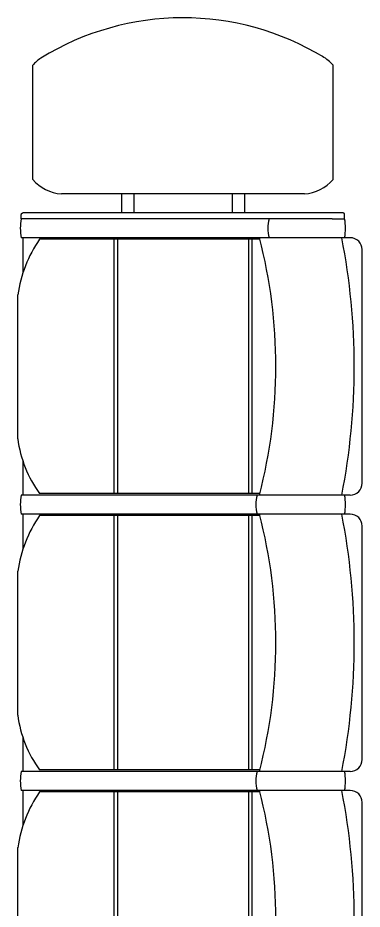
# Model space of a CAD drawing. Header units: millimetres. Extents: x 2198.5 to 2287.8, y 1208.8 to 1298.1.
# Drawn here: x 2281.971 to 2282.694, y 1290.201 to 1292.072 of the extents above; entities that cross this region are included whole.
import ezdxf

# ---------------------------------------------------------------- set-up
doc = ezdxf.new("R2010")
doc.units = ezdxf.units.MM

# ---------------------------------------------------------------- blocks, each defined once
blk = doc.blocks.new('110')
for p, q in [((0.4735, -353.0616), (-0.0165, -353.0616)), ((1.0535, -353.0616), (0.5635, -353.0616)), ((1.6335, -353.0616), (1.1435, -353.0616)), ((-0.0935, -353.1015), (-0.0935, -353.7741)), ((-0.0815, -353.0985), (-0.0905, -353.0985)), ((-0.0815, -353.1245), (-0.0815, -353.0985)), ((-0.0415, -353.0866), (-0.0415, -353.7772)), ((0.4985, -353.0866), (0.4985, -353.7772)), ((0.5385, -353.0866), (0.5385, -353.7772)), ((1.0785, -353.0866), (1.0785, -353.7772)), ((1.1185, -353.0866), (1.1185, -353.7772)), ((-0.1635, -353.1227), (-0.4035, -353.1227)), ((-0.0815, -353.1245), (-0.0815, -353.7742)), ((-0.1335, -353.1827), (-0.1335, -353.693)), ((-0.0384, -353.2757), (-0.0384, -353.7387)), ((0.4955, -353.2757), (0.4955, -353.7387)), ((0.5416, -353.2757), (0.5416, -353.7387)), ((1.0755, -353.2757), (1.0755, -353.7387)), ((1.1216, -353.2757), (1.1216, -353.7387)), ((-0.0384, -353.2929), (0.4955, -353.2929)), ((-0.0384, -353.3005), (0.4955, -353.3005)), ((0.5416, -353.2929), (1.0755, -353.2929)), ((0.5416, -353.3005), (1.0755, -353.3005)), ((1.1216, -353.2929), (1.6555, -353.2929)), ((1.1216, -353.3005), (1.6555, -353.3005)), ((-0.1335, -353.3087), (-0.0935, -353.3087)), ((-0.1335, -353.3344), (-0.0935, -353.3344)), ((-0.1335, -353.5412), (-0.0935, -353.5412)), ((-0.1335, -353.567), (-0.0935, -353.567)), ((-0.0384, -353.575), (0.4955, -353.575)), ((-0.0384, -353.5826), (0.4955, -353.5826)), ((0.5416, -353.575), (1.0755, -353.575)), ((0.5416, -353.5826), (1.0755, -353.5826)), ((1.1216, -353.575), (1.6555, -353.575)), ((1.1216, -353.5826), (1.6555, -353.5826)), ((-0.1635, -353.753), (-0.4035, -353.753)), ((-0.0815, -353.7742), (-0.0815, -353.7772)), ((-0.0415, -353.7737), (0.0313, -353.7737)), ((0.4276, -353.7737), (0.4985, -353.7737)), ((0.5385, -353.7737), (0.6113, -353.7737)), ((1.0076, -353.7737), (1.0785, -353.7737)), ((1.1185, -353.7737), (1.1913, -353.7737)), ((-0.0815, -353.7772), (-0.0905, -353.7771)), ((0.3804, -353.7845), (0.0785, -353.7845)), ((0.9604, -353.7845), (0.6585, -353.7845)), ((1.5404, -353.7845), (1.2385, -353.7845))]:
    blk.add_line(p, q)
for points in [[(-0.0905, -353.0985), (-0.091, -353.0986), (-0.0916, -353.0988), (-0.092, -353.099), (-0.0923, -353.0992), (-0.0926, -353.0994), (-0.0928, -353.0997), (-0.0931, -353.1001), (-0.0933, -353.1007), (-0.0934, -353.101), (-0.0935, -353.1015)], [(-0.0905, -353.7771), (-0.0911, -353.777), (-0.0917, -353.7768), (-0.0921, -353.7766), (-0.0926, -353.7762), (-0.0929, -353.7759), (-0.0932, -353.7754), (-0.0933, -353.775), (-0.0934, -353.7746), (-0.0935, -353.7741)]]:
    blk.add_lwpolyline(points)
for centre, radius, start, end in [((-0.0165, -353.0866), 0.025, 90, 180), ((0.4735, -353.0866), 0.025, 0, 90), ((0.5635, -353.0866), 0.025, 90, 180), ((1.0535, -353.0866), 0.025, 0, 90), ((1.1435, -353.0866), 0.025, 90, 180), ((0.2285, -354.4848), 1.4066, 78.9336, 101.0664), ((0.8085, -354.4848), 1.4066, 78.9336, 101.0664), ((1.3885, -354.4848), 1.4066, 78.9336, 101.0664), ((-0.0615, -353.1975), 0.101, 78.5788, 101.4212), ((0.5185, -353.1975), 0.101, 78.5788, 101.4212), ((1.0985, -353.1975), 0.101, 78.5788, 101.4212), ((-0.3463, -353.1887), 0.0874, 130.8585, 149.9755), ((-0.2206, -353.1887), 0.0874, 3.9886, 49.1415), ((0.0654, -353.4377), 0.5685, 148.6643, 211.6638), ((0.2285, -354.3184), 1.0757, 75.4632, 104.5368), ((0.8085, -354.3184), 1.0757, 75.4632, 104.5368), ((1.3885, -354.3184), 1.0757, 75.4632, 104.5368), ((-0.0615, -353.1898), 0.0699, 253.3653, 286.6347), ((0.5185, -353.2151), 0.0699, 253.3653, 286.6347), ((1.0985, -353.2151), 0.0699, 253.3653, 286.6347), ((-0.2206, -353.6869), 0.0874, 310.8585, 356.0114), ((-0.3463, -353.6869), 0.0874, 214.3289, 229.1415), ((0.1151, -353.5185), 0.2684, 235.1243, 262.1797), ((0.3486, -353.5367), 0.2498, 277.3038, 306.0114), ((0.6951, -353.5185), 0.2684, 235.1243, 262.1797), ((0.9286, -353.5367), 0.2498, 277.3038, 306.0114), ((1.2751, -353.5185), 0.2684, 235.1243, 262.1797), ((-0.0615, -353.6782), 0.101, 258.5788, 281.4212), ((0.5185, -353.6782), 0.101, 258.5788, 281.4212), ((0.5185, -353.6782), 0.101, 258.5788, 281.4212), ((1.0985, -353.6782), 0.101, 258.5788, 281.4212), ((1.0985, -353.6782), 0.101, 258.5788, 281.4212)]:
    blk.add_arc(centre, radius, start, end)

msp = doc.modelspace()

# ---------------------------------------------------------------- block references
at = {"rotation": 270}
msp.add_blockref('110', (2635.7554, 1291.5685), dxfattribs=at)

doc.saveas('drawing.dxf')
